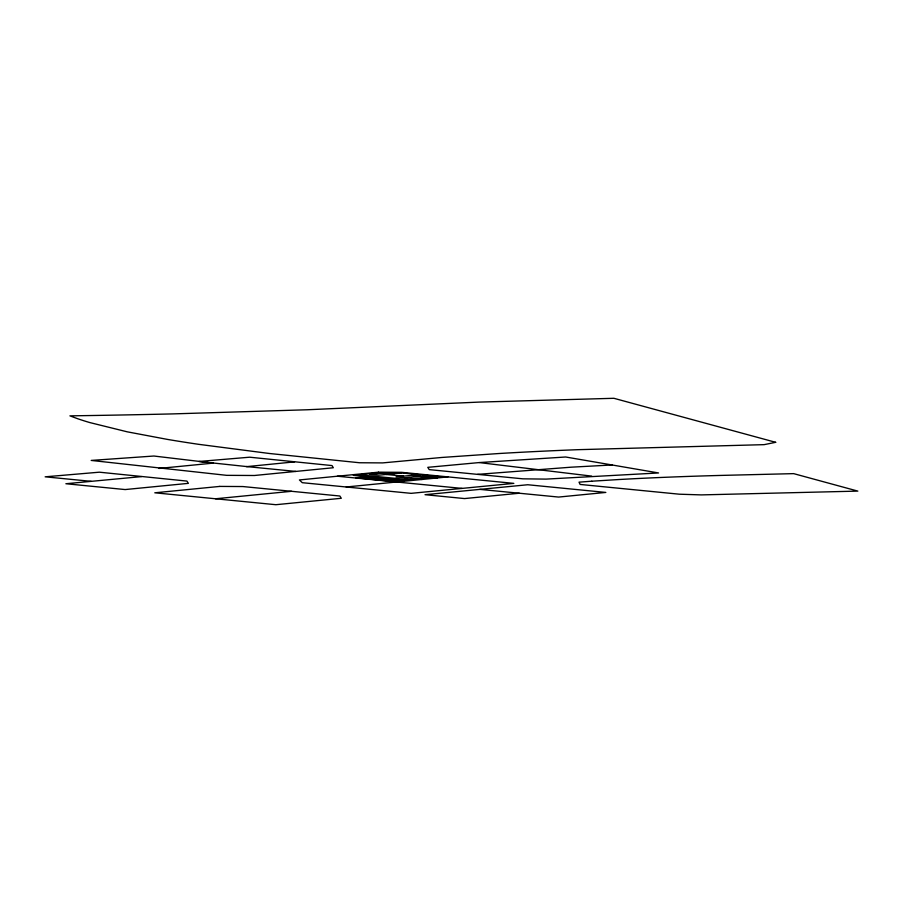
<?xml version="1.0" encoding="UTF-8"?>
<svg xmlns="http://www.w3.org/2000/svg" width="903" height="903" viewBox="0 0 903 903"><rect width="100%" height="100%" fill="white"/><g stroke="black" fill="none" stroke-linecap="round" stroke-linejoin="round"><path stroke-width="1.35" d="M158.996 468.443L213.447 463.092L153.894 456.026L91.192 460.428L226.676 475.339L254.409 475.497L333.32 467.743L332.011 465.576L249.668 457.2L198.931 461.478L246.948 466.603L294.536 461.873M401.395 472.935L378.583 475.204L369.869 474.357L385.141 472.833L393.855 473.691M418.811 474.639L395.999 476.908L422.119 479.459M376.777 479.843L382.895 479.233M404.702 477.755L419.985 476.242M429.072 475.644L422.83 476.265L433.463 477.303M413.416 478.601L428.688 477.089M215.49 498.772L291.534 491.3M346.21 486.988L447.967 476.897M519.293 493.23L464.537 498.569L425.008 494.697L527.747 484.742L605.834 492.428L558.607 497.068L479.865 489.381M141.466 476.615L65.874 483.737L125.156 489.561L188.388 483.353L186.932 481.085L99.375 472.19L45.15 476.818L91.203 481.344M479.132 462.573L427.774 467.336L429.218 469.616L522.848 478.827L546.022 479.109L658.569 472.958L565.65 456.997L479.132 462.573L591.634 476.107M477.608 474.368L571.125 467.19L612.076 464.977M386.179 472.687L394.961 473.544M411.271 475.384L437.402 477.947M386.112 474.459L403.528 476.152M359.112 474.786L409.33 479.696M403.788 481.276L361.99 477.19L355.884 477.8L397.681 481.886M246.237 466.535L295.857 471.422M337.395 476.22L462.043 488.399M775.677 442.312L764.152 444.648L577.502 449.694A616.433 60.151 0.7 0 0 498.964 453.52L441.985 457.449L382.658 462.9L359.552 462.754L269.444 453.498L198.468 444.299A832.622 81.247 0.7 0 1 167.54 439.422L127.199 431.815L89.905 422.593A778.217 75.942 0.7 0 1 77.252 418.563L69.926 415.854L88.889 415.561A1204.252 117.514 0.7 0 0 172.778 413.901L307.359 409.759L479.29 402.083L613.882 398.291L775.677 442.312M219.768 486.412L154.785 492.801L275.855 504.709L341.3 498.287L339.867 496.018L242.896 486.548L219.768 486.412M378.47 472.179L299.424 479.944L302.257 482.687L411.102 493.343L513.83 483.376L401.575 472.325L378.47 472.179M380.671 472.653L353.31 475.362L403.539 480.272L439.705 476.682L399.611 472.766L380.671 472.653M591.781 481.209L579.015 482.157L580.098 484.437L679.349 494.201L701.315 494.9L857.85 491.108L793.658 473.635L721.012 475.418A494.088 48.22 0.7 0 0 675.41 476.886L660.748 477.473A461.478 45.037 0.7 0 0 618.408 479.561L591.781 481.209"/></g></svg>
